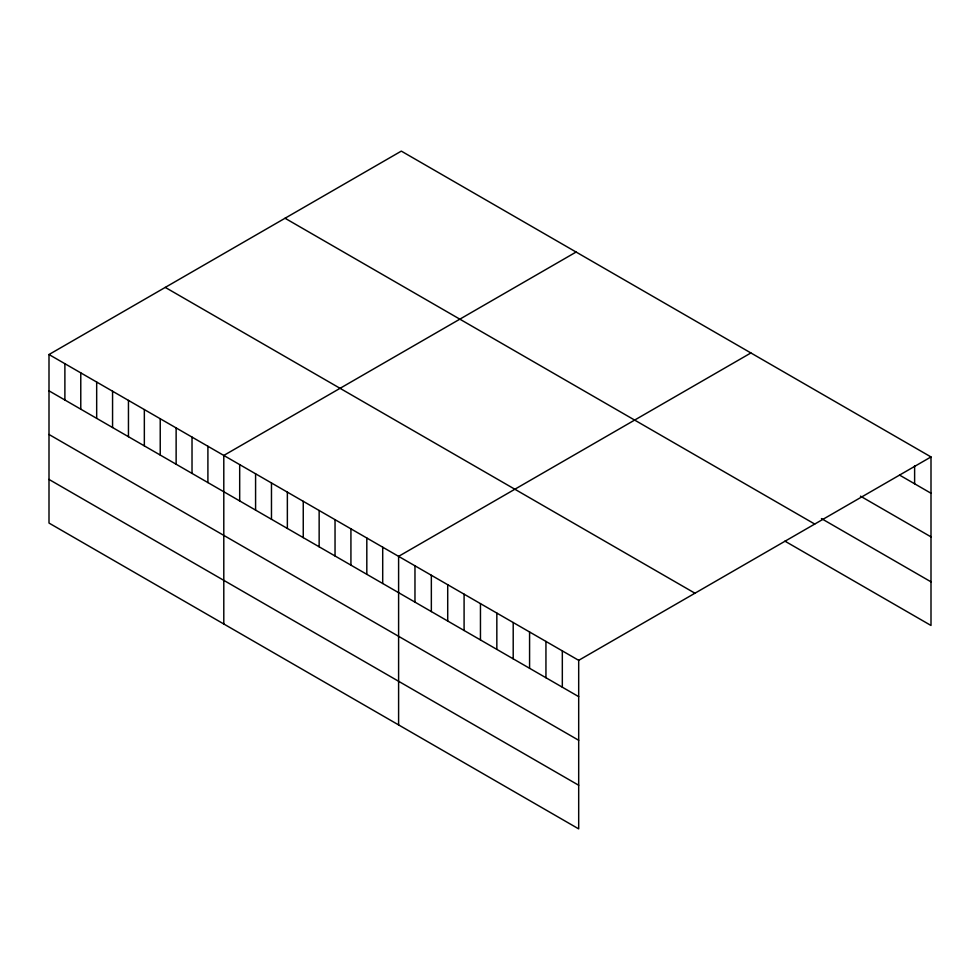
<?xml version="1.0" encoding="UTF-8"?>
<svg xmlns="http://www.w3.org/2000/svg" width="980" height="980" viewBox="0 0 980 980"><rect width="100%" height="100%" fill="white"/><g stroke="black" fill="none" stroke-linecap="round" stroke-linejoin="round"><path stroke-width="1.47" d="M49 354.527L578.69 660.336L578.69 828.884L49 523.063L49 354.527L401.31 151.116L931 456.937L931 625.473L784.907 541.132M576.105 252.044L223.795 455.443L223.795 623.978M750.901 352.959L398.603 556.358L398.603 724.906M578.69 660.336L931 456.937M899.518 475.067L931 493.246M860.477 496.162L931 536.881M821.436 518.579L931 581.838M285.045 218.246L814.735 524.055M165.265 287.397L694.955 593.219M49 390.836L578.69 696.645M49 434.471L578.69 740.28M49 479.428L578.69 785.25M914.622 465.635L914.622 483.789M562.324 650.879L562.324 687.201M545.946 641.435L545.946 677.744M529.58 631.977L529.58 668.287M513.202 622.533L513.202 658.842M496.836 613.076L496.836 649.385M480.457 603.619L480.457 639.928M464.091 594.174L464.091 630.483M447.713 584.717L447.713 621.026M431.347 575.26L431.347 611.581M414.969 565.815L414.969 602.124M382.702 547.183L382.702 583.492M366.814 538.008L366.814 574.317M350.926 528.832L350.926 565.142M335.038 519.657L335.038 555.979M319.149 510.482L319.149 546.803M303.249 501.319L303.249 537.628M287.361 492.144L287.361 528.453M271.472 482.969L271.472 519.278M255.584 473.793L255.584 510.102M239.684 464.618L239.684 500.927M207.907 446.268L207.907 482.577M192.019 437.092L192.019 473.401M176.131 427.917L176.131 464.226M160.23 418.742L160.23 455.051M144.342 409.567L144.342 445.876M128.454 400.391L128.454 436.7M112.565 391.216L112.565 427.525M96.677 382.041L96.677 418.35M80.776 372.865L80.776 409.187M64.888 363.702L64.888 400.012"/></g></svg>
